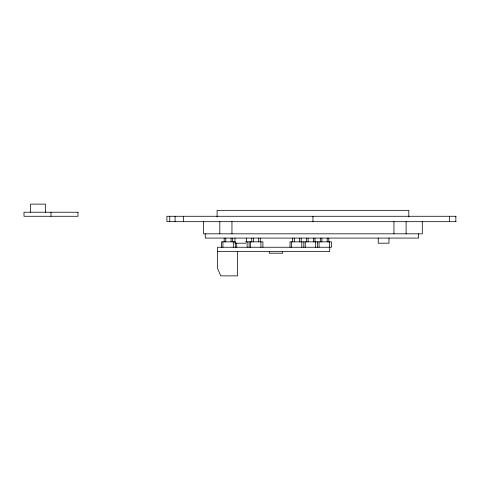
<?xml version="1.0" encoding="UTF-8"?>
<svg xmlns="http://www.w3.org/2000/svg" width="480" height="480" viewBox="0 0 480 480"><rect width="100%" height="100%" fill="white"/><g stroke="black" fill="none" stroke-linecap="round" stroke-linejoin="round"><path stroke-width="0.72" d="M456 216.276L166.914 216.276L166.914 221.676L456 221.676M245.394 241.854L262.92 241.854L262.92 247.254M245.712 243.204L234.972 243.204L234.972 238.074M217.584 251.574L329.724 251.574L329.724 247.254M455.856 216.276L455.856 221.676M449.478 216.276L449.478 221.676M422.298 221.676L422.298 233.826L203.604 233.826L203.604 221.676M418.542 233.826L418.542 238.074L205.248 238.074L205.248 233.826M408.804 216.942L408.804 210.336L217.104 210.336L217.104 216.942M406.098 221.676L406.098 233.826M393.948 221.676L393.948 233.826M388.974 238.074L388.974 243.204L378.234 243.204L378.234 238.074M329.46 241.854L329.46 247.254M328.794 238.176L328.794 241.854M327.192 238.176L327.192 241.854M321.912 238.176L321.912 241.854M320.316 238.176L320.316 241.854M319.062 241.854L319.062 247.254M317.634 241.854L317.634 247.254M315.648 241.854L315.648 247.254M314.982 238.176L314.982 241.854M313.38 238.176L313.38 241.854M312.954 216.276L312.954 221.676M308.1 238.176L308.1 241.854M306.504 238.176L306.504 241.854M305.25 241.854L305.25 247.254M303.822 241.854L303.822 247.254M301.836 241.854L301.836 247.254M301.17 238.176L301.17 241.854M299.568 238.176L299.568 241.854M294.288 238.176L294.288 241.854M292.692 238.176L292.692 241.854M291.438 241.854L291.438 247.254M290.01 247.254L290.01 241.854L331.44 241.854L331.44 247.254L217.584 247.254L217.584 268.458L220.752 275.874L237.594 275.874L237.594 251.574M282.648 251.574L282.648 253.194L269.316 253.194L269.316 251.574M260.94 241.854L260.94 247.254M260.274 238.176L260.274 241.854M258.672 238.176L258.672 241.854M253.392 238.176L253.392 241.854M251.79 238.176L251.79 241.854M250.542 241.854L250.542 247.254M249.108 241.854L249.108 247.254M247.128 241.854L247.128 247.254M246.462 238.176L246.462 241.854M236.73 243.204L236.73 247.254M235.302 247.254L235.302 241.854L221.49 241.854L221.49 247.254M233.316 241.854L233.316 247.254M232.65 238.176L232.65 241.854M231.954 221.676L231.954 233.826M231.048 238.176L231.048 241.854M225.768 238.176L225.768 241.854M224.172 238.176L224.172 241.854M222.918 241.854L222.918 247.254M219.804 221.676L219.804 233.826M183.48 216.276L183.48 221.676M175.08 216.276L175.08 221.676M169.758 216.276L169.758 221.676M51 212.226L51 216.276M45.444 212.226L45.444 204.126L30.594 204.126L30.594 212.226M78 212.226L24 212.226L24 216.276L78 216.276L78 212.226"/></g></svg>
